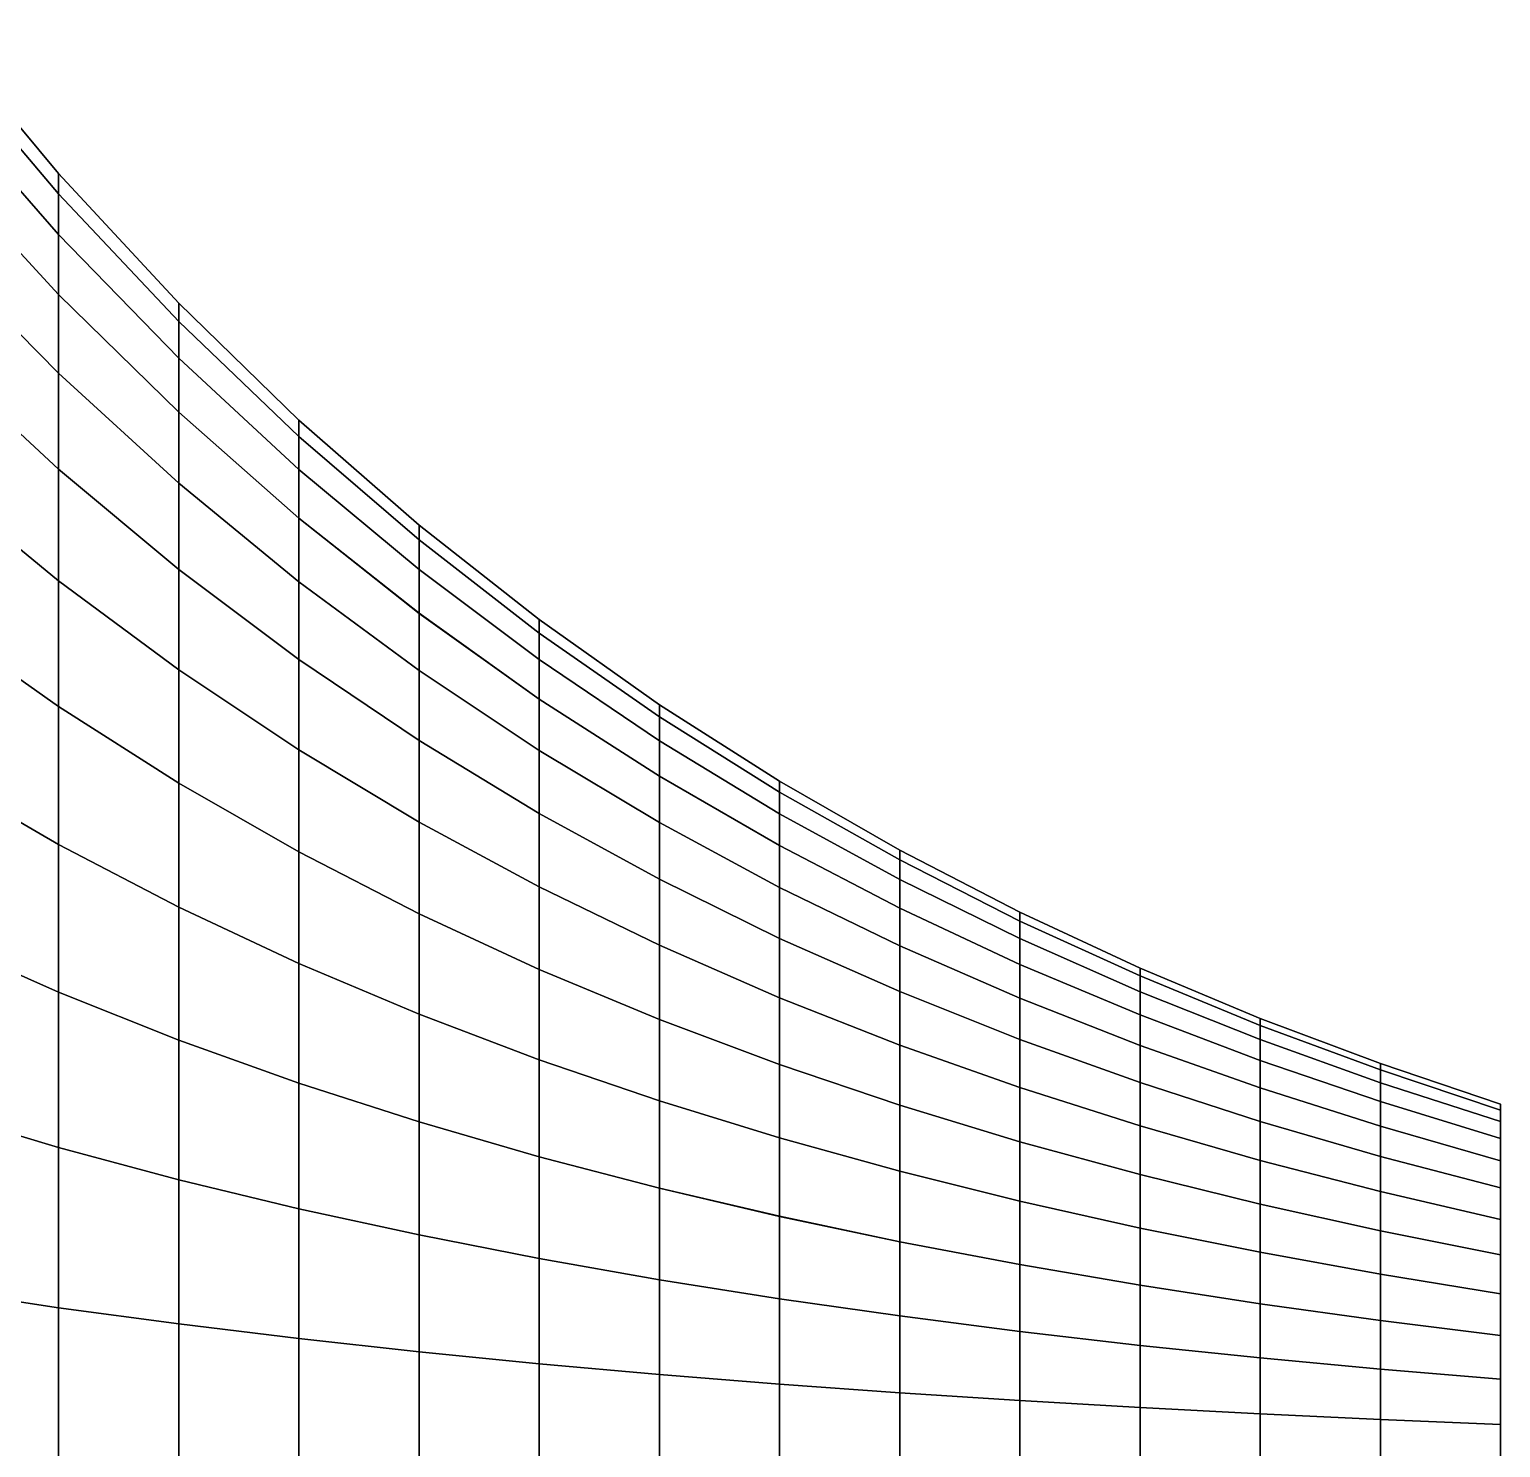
# Model space of a CAD drawing. Extents: x -4.7 to 8.2, y 0.4 to 1.1.
# Drawn here: x 7.9437 to 8.1847, y 0.7627 to 0.9949 of the extents above; entities that cross this region are included whole.
import ezdxf

# ---------------------------------------------------------------- set-up
doc = ezdxf.new("R2010")
doc.units = 0

msp = doc.modelspace()

# ---------------------------------------------------------------- linework, layer by layer
at = {"layer": 'polySurface8', "color": 253}
msp.add_polyline3d([(8.18474, 0.75889, 2.19344), (8.18474, 0.76643, 2.19391), (8.18474, 0.77384, 2.19532), (8.18474, 0.78102, 2.19766), (8.18474, 0.78785, 2.20087), (8.18474, 0.79423, 2.20492), (8.18474, 0.80004, 2.20973), (8.18474, 0.80521, 2.21523), (8.18474, 0.80965, 2.22134), (8.18474, 0.81329, 2.22796), (8.18474, 0.81607, 2.23498), (8.18474, 0.81794, 2.24229), (8.18474, 0.81889, 2.24978), (8.18474, 0.81889, 2.25733), (8.18474, 0.81794, 2.26482), (8.18474, 0.81607, 2.27213), (8.18474, 0.81329, 2.27915), (8.18474, 0.80965, 2.28576), (8.18474, 0.80521, 2.29187), (8.18474, 0.80004, 2.29738), (8.18474, 0.79423, 2.30219), (8.18474, 0.78785, 2.30623), (8.18474, 0.78102, 2.30945), (8.18474, 0.77384, 2.31178), (8.18474, 0.76643, 2.31319), (8.18474, 0.75889, 2.31367)], dxfattribs=at)
for points in [[(7.92884, 0.99121, 2.20924), (7.92884, 0.99493, 2.2387), (7.94853, 0.97133, 2.24019), (7.94853, 0.96798, 2.21367)], [(7.92884, 0.99493, 2.2387), (7.92884, 0.99493, 2.2684), (7.94853, 0.97133, 2.26692), (7.94853, 0.97133, 2.24019)], [(7.92884, 0.99493, 2.2684), (7.92884, 0.99121, 2.29787), (7.94853, 0.96798, 2.29344), (7.94853, 0.97133, 2.26692)], [(7.92884, 0.98382, 2.18047), (7.92884, 0.99121, 2.20924), (7.94853, 0.96798, 2.21367), (7.94853, 0.96133, 2.18778)], [(7.92884, 0.99121, 2.29787), (7.92884, 0.98382, 2.32664), (7.94853, 0.96133, 2.31933), (7.94853, 0.96798, 2.29344)], [(7.92884, 0.97289, 2.15285), (7.92884, 0.98382, 2.18047), (7.94853, 0.96133, 2.18778), (7.94853, 0.95149, 2.16292)], [(7.92884, 0.98382, 2.32664), (7.92884, 0.97289, 2.35425), (7.94853, 0.95149, 2.34418), (7.94853, 0.96133, 2.31933)], [(7.92884, 0.95858, 2.12683), (7.92884, 0.97289, 2.15285), (7.94853, 0.95149, 2.16292), (7.94853, 0.93861, 2.1395)], [(7.92884, 0.97289, 2.35425), (7.92884, 0.95858, 2.38028), (7.94853, 0.93861, 2.36761), (7.94853, 0.95149, 2.34418)], [(7.94853, 0.96798, 2.21367), (7.94853, 0.97133, 2.24019), (7.96821, 0.95008, 2.24152), (7.96821, 0.94707, 2.21766)], [(7.94853, 0.97133, 2.24019), (7.94853, 0.97133, 2.26692), (7.96821, 0.95008, 2.26558), (7.96821, 0.95008, 2.24152)], [(7.94853, 0.97133, 2.26692), (7.94853, 0.96798, 2.29344), (7.96821, 0.94707, 2.28945), (7.96821, 0.95008, 2.26558)], [(7.94853, 0.96133, 2.18778), (7.94853, 0.96798, 2.21367), (7.96821, 0.94707, 2.21766), (7.96821, 0.94109, 2.19435)], [(7.94853, 0.96798, 2.29344), (7.94853, 0.96133, 2.31933), (7.96821, 0.94109, 2.31275), (7.96821, 0.94707, 2.28945)], [(7.94853, 0.95149, 2.16292), (7.94853, 0.96133, 2.18778), (7.96821, 0.94109, 2.19435), (7.96821, 0.93223, 2.17199)], [(7.94853, 0.96133, 2.31933), (7.94853, 0.95149, 2.34418), (7.96821, 0.93223, 2.33512), (7.96821, 0.94109, 2.31275)], [(7.92884, 0.94112, 2.1028), (7.92884, 0.95858, 2.12683), (7.94853, 0.93861, 2.1395), (7.94853, 0.9229, 2.11787)], [(7.92884, 0.95858, 2.38028), (7.92884, 0.94112, 2.40431), (7.94853, 0.9229, 2.38923), (7.94853, 0.93861, 2.36761)], [(7.94853, 0.93861, 2.1395), (7.94853, 0.95149, 2.16292), (7.96821, 0.93223, 2.17199), (7.96821, 0.92064, 2.1509)], [(7.94853, 0.95149, 2.34418), (7.94853, 0.93861, 2.36761), (7.96821, 0.92064, 2.3562), (7.96821, 0.93223, 2.33512)], [(7.96821, 0.94707, 2.21766), (7.96821, 0.95008, 2.24152), (7.9879, 0.93096, 2.24273), (7.9879, 0.92825, 2.22125)], [(7.96821, 0.95008, 2.24152), (7.96821, 0.95008, 2.26558), (7.9879, 0.93096, 2.26438), (7.9879, 0.93096, 2.24273)], [(7.96821, 0.95008, 2.26558), (7.96821, 0.94707, 2.28945), (7.9879, 0.92825, 2.28586), (7.9879, 0.93096, 2.26438)], [(7.96821, 0.94109, 2.19435), (7.96821, 0.94707, 2.21766), (7.9879, 0.92825, 2.22125), (7.9879, 0.92287, 2.20027)], [(7.96821, 0.94707, 2.28945), (7.96821, 0.94109, 2.31275), (7.9879, 0.92287, 2.30683), (7.9879, 0.92825, 2.28586)], [(7.92884, 0.92079, 2.08115), (7.92884, 0.94112, 2.1028), (7.94853, 0.9229, 2.11787), (7.94853, 0.9046, 2.09839)], [(7.92884, 0.94112, 2.40431), (7.92884, 0.92079, 2.42596), (7.94853, 0.9046, 2.40872), (7.94853, 0.9229, 2.38923)], [(7.96821, 0.93223, 2.17199), (7.96821, 0.94109, 2.19435), (7.9879, 0.92287, 2.20027), (7.9879, 0.9149, 2.18014)], [(7.96821, 0.94109, 2.31275), (7.96821, 0.93223, 2.33512), (7.9879, 0.9149, 2.32696), (7.9879, 0.92287, 2.30683)], [(7.94853, 0.9229, 2.11787), (7.94853, 0.93861, 2.1395), (7.96821, 0.92064, 2.1509), (7.96821, 0.9065, 2.13144)], [(7.94853, 0.93861, 2.36761), (7.94853, 0.9229, 2.38923), (7.96821, 0.9065, 2.37566), (7.96821, 0.92064, 2.3562)], [(7.96821, 0.92064, 2.1509), (7.96821, 0.93223, 2.17199), (7.9879, 0.9149, 2.18014), (7.9879, 0.90446, 2.16117)], [(7.96821, 0.93223, 2.33512), (7.96821, 0.92064, 2.3562), (7.9879, 0.90446, 2.34594), (7.9879, 0.9149, 2.32696)], [(7.9879, 0.92825, 2.22125), (7.9879, 0.93096, 2.24273), (8.00758, 0.91376, 2.24381), (8.00758, 0.91131, 2.22448)], [(7.9879, 0.93096, 2.24273), (7.9879, 0.93096, 2.26438), (8.00758, 0.91376, 2.2633), (8.00758, 0.91376, 2.24381)], [(7.9879, 0.93096, 2.26438), (7.9879, 0.92825, 2.28586), (8.00758, 0.91131, 2.28263), (8.00758, 0.91376, 2.2633)], [(7.9879, 0.92287, 2.20027), (7.9879, 0.92825, 2.22125), (8.00758, 0.91131, 2.22448), (8.00758, 0.90647, 2.2056)], [(7.9879, 0.92825, 2.28586), (7.9879, 0.92287, 2.30683), (8.00758, 0.90647, 2.3015), (8.00758, 0.91131, 2.28263)], [(7.92884, 0.89791, 2.06222), (7.92884, 0.92079, 2.08115), (7.94853, 0.9046, 2.09839), (7.94853, 0.88401, 2.08135)], [(7.92884, 0.92079, 2.42596), (7.92884, 0.89791, 2.44489), (7.94853, 0.88401, 2.42576), (7.94853, 0.9046, 2.40872)], [(7.94853, 0.9046, 2.09839), (7.94853, 0.9229, 2.11787), (7.96821, 0.9065, 2.13144), (7.96821, 0.89003, 2.1139)], [(7.94853, 0.9229, 2.38923), (7.94853, 0.9046, 2.40872), (7.96821, 0.89003, 2.3932), (7.96821, 0.9065, 2.37566)], [(7.96821, 0.9065, 2.13144), (7.96821, 0.92064, 2.1509), (7.9879, 0.90446, 2.16117), (7.9879, 0.89174, 2.14365)], [(7.96821, 0.92064, 2.3562), (7.96821, 0.9065, 2.37566), (7.9879, 0.89174, 2.36345), (7.9879, 0.90446, 2.34594)], [(7.9879, 0.9149, 2.18014), (7.9879, 0.92287, 2.20027), (8.00758, 0.90647, 2.2056), (8.00758, 0.89929, 2.18748)], [(7.9879, 0.92287, 2.30683), (7.9879, 0.9149, 2.32696), (8.00758, 0.8993, 2.31962), (8.00758, 0.90647, 2.3015)], [(7.9879, 0.90446, 2.16117), (7.9879, 0.9149, 2.18014), (8.00758, 0.89929, 2.18748), (8.00758, 0.88991, 2.17041)], [(7.9879, 0.9149, 2.32696), (7.9879, 0.90446, 2.34594), (8.00758, 0.88991, 2.3367), (8.00758, 0.8993, 2.31962)], [(8.00758, 0.91131, 2.22448), (8.00758, 0.91376, 2.24381), (8.02727, 0.89827, 2.24478), (8.02727, 0.89607, 2.22738)], [(8.00758, 0.91376, 2.24381), (8.00758, 0.91376, 2.2633), (8.02727, 0.89827, 2.26232), (8.02727, 0.89827, 2.24478)], [(8.00758, 0.91376, 2.2633), (8.00758, 0.91131, 2.28263), (8.02727, 0.89607, 2.27972), (8.02727, 0.89827, 2.26232)], [(8.00758, 0.90647, 2.2056), (8.00758, 0.91131, 2.22448), (8.02727, 0.89607, 2.22738), (8.02727, 0.89171, 2.2104)], [(8.00758, 0.91131, 2.28263), (8.00758, 0.90647, 2.3015), (8.02727, 0.89171, 2.29671), (8.02727, 0.89607, 2.27972)], [(7.96821, 0.89003, 2.1139), (7.96821, 0.9065, 2.13144), (7.9879, 0.89174, 2.14365), (7.9879, 0.87692, 2.12787)], [(7.96821, 0.9065, 2.37566), (7.96821, 0.89003, 2.3932), (7.9879, 0.87692, 2.37924), (7.9879, 0.89174, 2.36345)], [(8.00758, 0.89929, 2.18748), (8.00758, 0.90647, 2.2056), (8.02727, 0.89171, 2.2104), (8.02727, 0.88525, 2.19409)], [(8.00758, 0.90647, 2.3015), (8.00758, 0.8993, 2.31962), (8.02727, 0.88526, 2.31301), (8.02727, 0.89171, 2.29671)], [(7.94853, 0.88401, 2.08135), (7.94853, 0.9046, 2.09839), (7.96821, 0.89003, 2.1139), (7.96821, 0.87149, 2.09857)], [(7.94853, 0.9046, 2.40872), (7.94853, 0.88401, 2.42576), (7.96821, 0.87149, 2.40853), (7.96821, 0.89003, 2.3932)], [(7.9879, 0.89174, 2.14365), (7.9879, 0.90446, 2.16117), (8.00758, 0.88991, 2.17041), (8.00758, 0.87845, 2.15464)], [(7.9879, 0.90446, 2.34594), (7.9879, 0.89174, 2.36345), (8.00758, 0.87845, 2.35246), (8.00758, 0.88991, 2.3367)], [(8.00758, 0.8993, 2.31962), (8.00758, 0.88991, 2.3367), (8.02727, 0.87681, 2.32838), (8.02727, 0.88526, 2.31301)], [(8.00758, 0.88991, 2.17041), (8.00758, 0.89929, 2.18748), (8.02727, 0.88525, 2.19409), (8.02727, 0.87681, 2.17872)], [(7.92884, 0.87283, 2.0463), (7.92884, 0.89791, 2.06222), (7.94853, 0.88401, 2.08135), (7.94853, 0.86144, 2.06703)], [(7.92884, 0.89791, 2.44489), (7.92884, 0.87283, 2.4608), (7.94853, 0.86144, 2.44008), (7.94853, 0.88401, 2.42576)], [(8.02727, 0.89607, 2.22738), (8.02727, 0.89827, 2.24478), (8.04695, 0.88433, 2.24566), (8.04695, 0.88235, 2.23)], [(8.02727, 0.89827, 2.24478), (8.02727, 0.89827, 2.26232), (8.04695, 0.88433, 2.26144), (8.04695, 0.88433, 2.24566)], [(8.02727, 0.89827, 2.26232), (8.02727, 0.89607, 2.27972), (8.04695, 0.88235, 2.2771), (8.04695, 0.88433, 2.26144)], [(8.02727, 0.89171, 2.2104), (8.02727, 0.89607, 2.22738), (8.04695, 0.88235, 2.23), (8.04695, 0.87843, 2.21471)], [(8.02727, 0.89607, 2.27972), (8.02727, 0.89171, 2.29671), (8.04695, 0.87843, 2.29239), (8.04695, 0.88235, 2.2771)], [(7.9879, 0.87692, 2.12787), (7.9879, 0.89174, 2.14365), (8.00758, 0.87845, 2.15464), (8.00758, 0.86511, 2.14044)], [(7.9879, 0.89174, 2.36345), (7.9879, 0.87692, 2.37924), (8.00758, 0.86511, 2.36667), (8.00758, 0.87845, 2.35246)], [(8.02727, 0.88525, 2.19409), (8.02727, 0.89171, 2.2104), (8.04695, 0.87843, 2.21471), (8.04695, 0.87262, 2.20004)], [(8.02727, 0.89171, 2.29671), (8.02727, 0.88526, 2.31301), (8.04695, 0.87262, 2.30707), (8.04695, 0.87843, 2.29239)], [(7.96821, 0.87149, 2.09857), (7.96821, 0.89003, 2.1139), (7.9879, 0.87692, 2.12787), (7.9879, 0.86023, 2.11407)], [(7.96821, 0.89003, 2.3932), (7.96821, 0.87149, 2.40853), (7.9879, 0.86023, 2.39304), (7.9879, 0.87692, 2.37924)], [(8.00758, 0.87845, 2.15464), (8.00758, 0.88991, 2.17041), (8.02727, 0.87681, 2.17872), (8.02727, 0.8665, 2.16453)], [(8.00758, 0.88991, 2.3367), (8.00758, 0.87845, 2.35246), (8.02727, 0.8665, 2.34257), (8.02727, 0.87681, 2.32838)], [(8.02727, 0.88526, 2.31301), (8.02727, 0.87681, 2.32838), (8.04695, 0.86502, 2.3209), (8.04695, 0.87262, 2.30707)], [(8.02727, 0.87681, 2.17872), (8.02727, 0.88525, 2.19409), (8.04695, 0.87262, 2.20004), (8.04695, 0.86502, 2.1862)], [(7.94853, 0.86144, 2.06703), (7.94853, 0.88401, 2.08135), (7.96821, 0.87149, 2.09857), (7.96821, 0.85118, 2.08568)], [(7.94853, 0.88401, 2.42576), (7.94853, 0.86144, 2.44008), (7.96821, 0.85118, 2.42143), (7.96821, 0.87149, 2.40853)], [(8.04695, 0.88235, 2.23), (8.04695, 0.88433, 2.24566), (8.06663, 0.87179, 2.24645), (8.06663, 0.87001, 2.23236)], [(8.04695, 0.88433, 2.24566), (8.04695, 0.88433, 2.26144), (8.06663, 0.87179, 2.26065), (8.06663, 0.87179, 2.24645)], [(8.04695, 0.88433, 2.26144), (8.04695, 0.88235, 2.2771), (8.06663, 0.87001, 2.27475), (8.06663, 0.87179, 2.26065)], [(8.04695, 0.87843, 2.21471), (8.04695, 0.88235, 2.23), (8.06663, 0.87001, 2.23236), (8.06663, 0.86648, 2.2186)], [(8.04695, 0.88235, 2.2771), (8.04695, 0.87843, 2.29239), (8.06663, 0.86648, 2.28851), (8.06663, 0.87001, 2.27475)], [(8.00758, 0.86511, 2.14044), (8.00758, 0.87845, 2.15464), (8.02727, 0.8665, 2.16453), (8.02727, 0.85449, 2.15175)], [(8.00758, 0.87845, 2.35246), (8.00758, 0.86511, 2.36667), (8.02727, 0.85449, 2.35536), (8.02727, 0.8665, 2.34257)], [(8.04695, 0.87262, 2.20004), (8.04695, 0.87843, 2.21471), (8.06663, 0.86648, 2.2186), (8.06663, 0.86125, 2.20539)], [(8.04695, 0.87843, 2.29239), (8.04695, 0.87262, 2.30707), (8.06663, 0.86125, 2.30172), (8.06663, 0.86648, 2.28851)], [(7.9879, 0.86023, 2.11407), (7.9879, 0.87692, 2.12787), (8.00758, 0.86511, 2.14044), (8.00758, 0.8501, 2.12802)], [(7.9879, 0.87692, 2.37924), (7.9879, 0.86023, 2.39304), (8.00758, 0.8501, 2.37909), (8.00758, 0.86511, 2.36667)], [(8.02727, 0.8665, 2.16453), (8.02727, 0.87681, 2.17872), (8.04695, 0.86502, 2.1862), (8.04695, 0.85574, 2.17344)], [(8.02727, 0.87681, 2.32838), (8.02727, 0.8665, 2.34257), (8.04695, 0.85574, 2.33367), (8.04695, 0.86502, 2.3209)], [(7.92884, 0.84596, 2.03366), (7.92884, 0.87283, 2.0463), (7.94853, 0.86144, 2.06703), (7.94853, 0.83725, 2.05565)], [(7.92884, 0.87283, 2.4608), (7.92884, 0.84596, 2.47345), (7.94853, 0.83725, 2.45146), (7.94853, 0.86144, 2.44008)], [(8.04695, 0.86502, 2.1862), (8.04695, 0.87262, 2.20004), (8.06663, 0.86125, 2.20539), (8.06663, 0.8544, 2.19294)], [(8.04695, 0.87262, 2.30707), (8.04695, 0.86502, 2.3209), (8.06663, 0.8544, 2.31416), (8.06663, 0.86125, 2.30172)], [(7.96821, 0.85118, 2.08568), (7.96821, 0.87149, 2.09857), (7.9879, 0.86023, 2.11407), (7.9879, 0.84195, 2.10247)], [(7.96821, 0.87149, 2.40853), (7.96821, 0.85118, 2.42143), (7.9879, 0.84195, 2.40464), (7.9879, 0.86023, 2.39304)], [(8.06663, 0.87001, 2.23236), (8.06663, 0.87179, 2.24645), (8.08632, 0.8605, 2.24716), (8.08632, 0.8589, 2.23448)], [(8.06663, 0.87179, 2.24645), (8.06663, 0.87179, 2.26065), (8.08632, 0.8605, 2.25994), (8.08632, 0.8605, 2.24716)], [(8.06663, 0.87179, 2.26065), (8.06663, 0.87001, 2.27475), (8.08632, 0.8589, 2.27263), (8.08632, 0.8605, 2.25994)], [(8.06663, 0.86648, 2.2186), (8.06663, 0.87001, 2.23236), (8.08632, 0.8589, 2.23448), (8.08632, 0.85572, 2.22209)], [(8.06663, 0.87001, 2.27475), (8.06663, 0.86648, 2.28851), (8.08632, 0.85572, 2.28501), (8.08632, 0.8589, 2.27263)], [(8.02727, 0.85449, 2.15175), (8.02727, 0.8665, 2.16453), (8.04695, 0.85574, 2.17344), (8.04695, 0.84493, 2.16193)], [(8.02727, 0.8665, 2.34257), (8.02727, 0.85449, 2.35536), (8.04695, 0.84493, 2.34518), (8.04695, 0.85574, 2.33367)], [(8.06663, 0.86125, 2.20539), (8.06663, 0.86648, 2.2186), (8.08632, 0.85572, 2.22209), (8.08632, 0.85101, 2.2102)], [(8.06663, 0.86648, 2.28851), (8.06663, 0.86125, 2.30172), (8.08632, 0.85101, 2.2969), (8.08632, 0.85572, 2.28501)], [(8.00758, 0.8501, 2.12802), (8.00758, 0.86511, 2.14044), (8.02727, 0.85449, 2.15175), (8.02727, 0.84098, 2.14057)], [(8.00758, 0.86511, 2.36667), (8.00758, 0.8501, 2.37909), (8.02727, 0.84098, 2.36653), (8.02727, 0.85449, 2.35536)], [(8.04695, 0.85574, 2.17344), (8.04695, 0.86502, 2.1862), (8.06663, 0.8544, 2.19294), (8.06663, 0.84605, 2.18145)], [(8.04695, 0.86502, 2.3209), (8.04695, 0.85574, 2.33367), (8.06663, 0.84605, 2.32566), (8.06663, 0.8544, 2.31416)], [(7.94853, 0.83725, 2.05565), (7.94853, 0.86144, 2.06703), (7.96821, 0.85118, 2.08568), (7.96821, 0.82941, 2.07544)], [(7.94853, 0.86144, 2.44008), (7.94853, 0.83725, 2.45146), (7.96821, 0.82941, 2.43167), (7.96821, 0.85118, 2.42143)], [(8.06663, 0.8544, 2.19294), (8.06663, 0.86125, 2.20539), (8.08632, 0.85101, 2.2102), (8.08632, 0.84485, 2.199)], [(8.06663, 0.86125, 2.30172), (8.06663, 0.8544, 2.31416), (8.08632, 0.84485, 2.3081), (8.08632, 0.85101, 2.2969)], [(8.08632, 0.8589, 2.23448), (8.08632, 0.8605, 2.24716), (8.106, 0.85034, 2.2478), (8.106, 0.8489, 2.23638)], [(8.08632, 0.8605, 2.24716), (8.08632, 0.8605, 2.25994), (8.106, 0.85034, 2.25931), (8.106, 0.85034, 2.2478)], [(8.08632, 0.8605, 2.25994), (8.08632, 0.8589, 2.27263), (8.106, 0.8489, 2.27072), (8.106, 0.85034, 2.25931)], [(7.9879, 0.84195, 2.10247), (7.9879, 0.86023, 2.11407), (8.00758, 0.8501, 2.12802), (8.00758, 0.83365, 2.11757)], [(7.9879, 0.86023, 2.39304), (7.9879, 0.84195, 2.40464), (8.00758, 0.83365, 2.38953), (8.00758, 0.8501, 2.37909)], [(8.08632, 0.85572, 2.22209), (8.08632, 0.8589, 2.23448), (8.106, 0.8489, 2.23638), (8.106, 0.84604, 2.22524)], [(8.08632, 0.8589, 2.27263), (8.08632, 0.85572, 2.28501), (8.106, 0.84604, 2.28187), (8.106, 0.8489, 2.27072)], [(8.04695, 0.84493, 2.16193), (8.04695, 0.85574, 2.17344), (8.06663, 0.84605, 2.18145), (8.06663, 0.83633, 2.17109)], [(8.04695, 0.85574, 2.33367), (8.04695, 0.84493, 2.34518), (8.06663, 0.83633, 2.33601), (8.06663, 0.84605, 2.32566)], [(8.08632, 0.85101, 2.2102), (8.08632, 0.85572, 2.22209), (8.106, 0.84604, 2.22524), (8.106, 0.8418, 2.21454)], [(8.08632, 0.85572, 2.28501), (8.08632, 0.85101, 2.2969), (8.106, 0.8418, 2.29256), (8.106, 0.84604, 2.28187)], [(8.02727, 0.84098, 2.14057), (8.02727, 0.85449, 2.15175), (8.04695, 0.84493, 2.16193), (8.04695, 0.83277, 2.15187)], [(8.02727, 0.85449, 2.35536), (8.02727, 0.84098, 2.36653), (8.04695, 0.83277, 2.35524), (8.04695, 0.84493, 2.34518)], [(8.06663, 0.84605, 2.18145), (8.06663, 0.8544, 2.19294), (8.08632, 0.84485, 2.199), (8.08632, 0.83734, 2.18866)], [(8.06663, 0.8544, 2.31416), (8.06663, 0.84605, 2.32566), (8.08632, 0.83734, 2.31845), (8.08632, 0.84485, 2.3081)], [(7.96821, 0.82941, 2.07544), (7.96821, 0.85118, 2.08568), (7.9879, 0.84195, 2.10247), (7.9879, 0.82236, 2.09325)], [(7.96821, 0.85118, 2.42143), (7.96821, 0.82941, 2.43167), (7.9879, 0.82236, 2.41386), (7.9879, 0.84195, 2.40464)], [(8.08632, 0.84485, 2.199), (8.08632, 0.85101, 2.2102), (8.106, 0.8418, 2.21454), (8.106, 0.83626, 2.20446)], [(8.08632, 0.85101, 2.2969), (8.08632, 0.84485, 2.3081), (8.106, 0.83626, 2.30265), (8.106, 0.8418, 2.29256)], [(8.00758, 0.83365, 2.11757), (8.00758, 0.8501, 2.12802), (8.02727, 0.84098, 2.14057), (8.02727, 0.82617, 2.13117)], [(8.00758, 0.8501, 2.37909), (8.00758, 0.83365, 2.38953), (8.02727, 0.82617, 2.37593), (8.02727, 0.84098, 2.36653)], [(8.106, 0.8489, 2.23638), (8.106, 0.85034, 2.2478), (8.12569, 0.84119, 2.24837), (8.12569, 0.8399, 2.2381)], [(8.106, 0.85034, 2.2478), (8.106, 0.85034, 2.25931), (8.12569, 0.84119, 2.25873), (8.12569, 0.84119, 2.24837)], [(8.106, 0.85034, 2.25931), (8.106, 0.8489, 2.27072), (8.12569, 0.8399, 2.269), (8.12569, 0.84119, 2.25873)], [(8.106, 0.84604, 2.22524), (8.106, 0.8489, 2.23638), (8.12569, 0.8399, 2.2381), (8.12569, 0.83732, 2.22807)], [(8.106, 0.8489, 2.27072), (8.106, 0.84604, 2.28187), (8.12569, 0.83732, 2.27904), (8.12569, 0.8399, 2.269)], [(7.92884, 0.81771, 2.02448), (7.92884, 0.84596, 2.03366), (7.94853, 0.83725, 2.05565), (7.94853, 0.81183, 2.04739)], [(7.92884, 0.84596, 2.47345), (7.92884, 0.81771, 2.48263), (7.94853, 0.81183, 2.45972), (7.94853, 0.83725, 2.45146)], [(8.06663, 0.83633, 2.17109), (8.06663, 0.84605, 2.18145), (8.08632, 0.83734, 2.18866), (8.08632, 0.82858, 2.17934)], [(8.06663, 0.84605, 2.32566), (8.06663, 0.83633, 2.33601), (8.08632, 0.82858, 2.32777), (8.08632, 0.83734, 2.31845)], [(8.106, 0.8418, 2.21454), (8.106, 0.84604, 2.22524), (8.12569, 0.83732, 2.22807), (8.12569, 0.83351, 2.21844)], [(8.106, 0.84604, 2.28187), (8.106, 0.8418, 2.29256), (8.12569, 0.83351, 2.28866), (8.12569, 0.83732, 2.27904)], [(8.04695, 0.83277, 2.15187), (8.04695, 0.84493, 2.16193), (8.06663, 0.83633, 2.17109), (8.06663, 0.82538, 2.16204)], [(8.04695, 0.84493, 2.34518), (8.04695, 0.83277, 2.35524), (8.06663, 0.82538, 2.34507), (8.06663, 0.83633, 2.33601)], [(8.08632, 0.83734, 2.18866), (8.08632, 0.84485, 2.199), (8.106, 0.83626, 2.20446), (8.106, 0.82949, 2.19515)], [(8.08632, 0.84485, 2.3081), (8.08632, 0.83734, 2.31845), (8.106, 0.82949, 2.31196), (8.106, 0.83626, 2.30265)], [(7.9879, 0.82236, 2.09325), (7.9879, 0.84195, 2.10247), (8.00758, 0.83365, 2.11757), (8.00758, 0.81601, 2.10928)], [(7.9879, 0.84195, 2.40464), (7.9879, 0.82236, 2.41386), (8.00758, 0.81602, 2.39783), (8.00758, 0.83365, 2.38953)], [(8.106, 0.83626, 2.20446), (8.106, 0.8418, 2.21454), (8.12569, 0.83351, 2.21844), (8.12569, 0.82852, 2.20937)], [(8.106, 0.8418, 2.29256), (8.106, 0.83626, 2.30265), (8.12569, 0.82852, 2.29774), (8.12569, 0.83351, 2.28866)], [(8.12569, 0.8399, 2.2381), (8.12569, 0.84119, 2.24837), (8.14537, 0.83296, 2.24889), (8.14537, 0.8318, 2.23965)], [(8.12569, 0.84119, 2.24837), (8.12569, 0.84119, 2.25873), (8.14537, 0.83296, 2.25821), (8.14537, 0.83296, 2.24889)], [(8.12569, 0.84119, 2.25873), (8.12569, 0.8399, 2.269), (8.14537, 0.8318, 2.26746), (8.14537, 0.83296, 2.25821)], [(8.02727, 0.82617, 2.13117), (8.02727, 0.84098, 2.14057), (8.04695, 0.83277, 2.15187), (8.04695, 0.81944, 2.14341)], [(8.02727, 0.84098, 2.36653), (8.02727, 0.82617, 2.37593), (8.04695, 0.81944, 2.36369), (8.04695, 0.83277, 2.35524)], [(8.12569, 0.83732, 2.22807), (8.12569, 0.8399, 2.2381), (8.14537, 0.8318, 2.23965), (8.14537, 0.82948, 2.23062)], [(8.12569, 0.8399, 2.269), (8.12569, 0.83732, 2.27904), (8.14537, 0.82948, 2.27649), (8.14537, 0.8318, 2.26746)], [(7.94853, 0.81183, 2.04739), (7.94853, 0.83725, 2.05565), (7.96821, 0.82941, 2.07544), (7.96821, 0.80653, 2.068)], [(7.94853, 0.83725, 2.45146), (7.94853, 0.81183, 2.45972), (7.96821, 0.80653, 2.4391), (7.96821, 0.82941, 2.43167)], [(8.06663, 0.82538, 2.16204), (8.06663, 0.83633, 2.17109), (8.08632, 0.82858, 2.17934), (8.08632, 0.81873, 2.17119)], [(8.06663, 0.83633, 2.33601), (8.06663, 0.82538, 2.34507), (8.08632, 0.81873, 2.33592), (8.08632, 0.82858, 2.32777)], [(8.08632, 0.82858, 2.17934), (8.08632, 0.83734, 2.18866), (8.106, 0.82949, 2.19515), (8.106, 0.82162, 2.18676)], [(8.08632, 0.83734, 2.31845), (8.08632, 0.82858, 2.32777), (8.106, 0.82162, 2.32035), (8.106, 0.82949, 2.31196)], [(8.12569, 0.83351, 2.21844), (8.12569, 0.83732, 2.22807), (8.14537, 0.82948, 2.23062), (8.14537, 0.82605, 2.22195)], [(8.12569, 0.83732, 2.27904), (8.12569, 0.83351, 2.28866), (8.14537, 0.82605, 2.28515), (8.14537, 0.82948, 2.27649)], [(8.106, 0.82949, 2.19515), (8.106, 0.83626, 2.20446), (8.12569, 0.82852, 2.20937), (8.12569, 0.82243, 2.20099)], [(8.106, 0.83626, 2.30265), (8.106, 0.82949, 2.31196), (8.12569, 0.82243, 2.30612), (8.12569, 0.82852, 2.29774)], [(8.00758, 0.81601, 2.10928), (8.00758, 0.83365, 2.11757), (8.02727, 0.82617, 2.13117), (8.02727, 0.8103, 2.12371)], [(8.00758, 0.83365, 2.38953), (8.00758, 0.81602, 2.39783), (8.02727, 0.8103, 2.3834), (8.02727, 0.82617, 2.37593)], [(8.04695, 0.81944, 2.14341), (8.04695, 0.83277, 2.15187), (8.06663, 0.82538, 2.16204), (8.06663, 0.81339, 2.15442)], [(8.04695, 0.83277, 2.35524), (8.04695, 0.81944, 2.36369), (8.06663, 0.81339, 2.35268), (8.06663, 0.82538, 2.34507)], [(8.12569, 0.82852, 2.20937), (8.12569, 0.83351, 2.21844), (8.14537, 0.82605, 2.22195), (8.14537, 0.82156, 2.21378)], [(8.12569, 0.83351, 2.28866), (8.12569, 0.82852, 2.29774), (8.14537, 0.82156, 2.29332), (8.14537, 0.82605, 2.28515)], [(8.14537, 0.8318, 2.23965), (8.14537, 0.83296, 2.24889), (8.16506, 0.82556, 2.24936), (8.16506, 0.82451, 2.24104)], [(8.14537, 0.83296, 2.24889), (8.14537, 0.83296, 2.25821), (8.16506, 0.82556, 2.25775), (8.16506, 0.82556, 2.24936)], [(8.14537, 0.83296, 2.25821), (8.14537, 0.8318, 2.26746), (8.16506, 0.82451, 2.26607), (8.16506, 0.82556, 2.25775)], [(8.14537, 0.82948, 2.23062), (8.14537, 0.8318, 2.23965), (8.16506, 0.82451, 2.24104), (8.16506, 0.82242, 2.23291)], [(8.14537, 0.8318, 2.26746), (8.14537, 0.82948, 2.27649), (8.16506, 0.82242, 2.27419), (8.16506, 0.82451, 2.26607)], [(7.96821, 0.80653, 2.068), (7.96821, 0.82941, 2.07544), (7.9879, 0.82236, 2.09325), (7.9879, 0.80177, 2.08656)], [(7.96821, 0.82941, 2.43167), (7.96821, 0.80653, 2.4391), (7.9879, 0.80177, 2.42055), (7.9879, 0.82236, 2.41386)], [(8.106, 0.82162, 2.18676), (8.106, 0.82949, 2.19515), (8.12569, 0.82243, 2.20099), (8.12569, 0.81534, 2.19344)], [(8.106, 0.82949, 2.31196), (8.106, 0.82162, 2.32035), (8.12569, 0.81534, 2.31367), (8.12569, 0.82243, 2.30612)], [(8.14537, 0.82605, 2.22195), (8.14537, 0.82948, 2.23062), (8.16506, 0.82242, 2.23291), (8.16506, 0.81933, 2.22511)], [(8.14537, 0.82948, 2.27649), (8.14537, 0.82605, 2.28515), (8.16506, 0.81933, 2.28199), (8.16506, 0.82242, 2.27419)], [(8.08632, 0.81873, 2.17119), (8.08632, 0.82858, 2.17934), (8.106, 0.82162, 2.18676), (8.106, 0.81275, 2.17942)], [(8.08632, 0.82858, 2.32777), (8.08632, 0.81873, 2.33592), (8.106, 0.81275, 2.32768), (8.106, 0.82162, 2.32035)], [(8.12569, 0.82243, 2.20099), (8.12569, 0.82852, 2.20937), (8.14537, 0.82156, 2.21378), (8.14537, 0.81608, 2.20624)], [(8.12569, 0.82852, 2.29774), (8.12569, 0.82243, 2.30612), (8.14537, 0.81608, 2.30086), (8.14537, 0.82156, 2.29332)], [(8.02727, 0.8103, 2.12371), (8.02727, 0.82617, 2.13117), (8.04695, 0.81944, 2.14341), (8.04695, 0.80516, 2.13669)], [(8.02727, 0.82617, 2.37593), (8.02727, 0.8103, 2.3834), (8.04695, 0.80516, 2.37041), (8.04695, 0.81944, 2.36369)], [(8.06663, 0.81339, 2.15442), (8.06663, 0.82538, 2.16204), (8.08632, 0.81873, 2.17119), (8.08632, 0.80794, 2.16434)], [(8.06663, 0.82538, 2.34507), (8.06663, 0.81339, 2.35268), (8.08632, 0.80794, 2.34277), (8.08632, 0.81873, 2.33592)], [(8.14537, 0.82156, 2.21378), (8.14537, 0.82605, 2.22195), (8.16506, 0.81933, 2.22511), (8.16506, 0.81529, 2.21776)], [(8.14537, 0.82605, 2.28515), (8.14537, 0.82156, 2.29332), (8.16506, 0.81529, 2.28934), (8.16506, 0.81933, 2.28199)], [(8.16506, 0.82451, 2.24104), (8.16506, 0.82556, 2.24936), (8.18474, 0.81889, 2.24978), (8.18474, 0.81794, 2.24229)], [(8.16506, 0.82556, 2.24936), (8.16506, 0.82556, 2.25775), (8.18474, 0.81889, 2.25733), (8.18474, 0.81889, 2.24978)], [(8.16506, 0.82556, 2.25775), (8.16506, 0.82451, 2.26607), (8.18474, 0.81794, 2.26482), (8.18474, 0.81889, 2.25733)], [(8.16506, 0.82242, 2.23291), (8.16506, 0.82451, 2.24104), (8.18474, 0.81794, 2.24229), (8.18474, 0.81607, 2.23498)], [(8.16506, 0.82451, 2.26607), (8.16506, 0.82242, 2.27419), (8.18474, 0.81607, 2.27213), (8.18474, 0.81794, 2.26482)], [(7.9879, 0.80177, 2.08656), (7.9879, 0.82236, 2.09325), (8.00758, 0.81601, 2.10928), (8.00758, 0.79748, 2.10326)], [(7.9879, 0.82236, 2.41386), (7.9879, 0.80177, 2.42055), (8.00758, 0.79748, 2.40385), (8.00758, 0.81602, 2.39783)], [(8.12569, 0.81534, 2.19344), (8.12569, 0.82243, 2.20099), (8.14537, 0.81608, 2.20624), (8.14537, 0.8097, 2.19945)], [(8.12569, 0.82243, 2.30612), (8.12569, 0.81534, 2.31367), (8.14537, 0.8097, 2.30765), (8.14537, 0.81608, 2.30086)], [(8.16506, 0.81933, 2.22511), (8.16506, 0.82242, 2.23291), (8.18474, 0.81607, 2.23498), (8.18474, 0.81329, 2.22796)], [(8.16506, 0.82242, 2.27419), (8.16506, 0.81933, 2.28199), (8.18474, 0.81329, 2.27915), (8.18474, 0.81607, 2.27213)], [(8.04695, 0.80516, 2.13669), (8.04695, 0.81944, 2.14341), (8.06663, 0.81339, 2.15442), (8.06663, 0.80053, 2.14838)], [(8.04695, 0.81944, 2.36369), (8.04695, 0.80516, 2.37041), (8.06663, 0.80054, 2.35873), (8.06663, 0.81339, 2.35268)], [(8.106, 0.81275, 2.17942), (8.106, 0.82162, 2.18676), (8.12569, 0.81534, 2.19344), (8.12569, 0.80736, 2.18684)], [(8.106, 0.82162, 2.32035), (8.106, 0.81275, 2.32768), (8.12569, 0.80736, 2.32027), (8.12569, 0.81534, 2.31367)], [(8.14537, 0.81608, 2.20624), (8.14537, 0.82156, 2.21378), (8.16506, 0.81529, 2.21776), (8.16506, 0.81036, 2.21097)], [(8.14537, 0.82156, 2.29332), (8.14537, 0.81608, 2.30086), (8.16506, 0.81036, 2.29613), (8.16506, 0.81529, 2.28934)], [(7.92884, 0.78853, 2.01891), (7.92884, 0.81771, 2.02448), (7.94853, 0.81183, 2.04739), (7.94853, 0.78557, 2.04238)], [(7.92884, 0.81771, 2.48263), (7.92884, 0.78853, 2.48819), (7.94853, 0.78557, 2.46473), (7.94853, 0.81183, 2.45972)], [(8.08632, 0.80794, 2.16434), (8.08632, 0.81873, 2.17119), (8.106, 0.81275, 2.17942), (8.106, 0.80303, 2.17326)], [(8.08632, 0.81873, 2.33592), (8.08632, 0.80794, 2.34277), (8.106, 0.80303, 2.33385), (8.106, 0.81275, 2.32768)], [(8.16506, 0.81529, 2.21776), (8.16506, 0.81933, 2.22511), (8.18474, 0.81329, 2.22796), (8.18474, 0.80965, 2.22134)], [(8.16506, 0.81933, 2.28199), (8.16506, 0.81529, 2.28934), (8.18474, 0.80965, 2.28576), (8.18474, 0.81329, 2.27915)], [(8.00758, 0.81602, 2.39783), (8.00758, 0.79748, 2.40385), (8.02727, 0.79362, 2.38882), (8.02727, 0.8103, 2.3834)], [(8.00758, 0.79748, 2.10326), (8.00758, 0.81601, 2.10928), (8.02727, 0.8103, 2.12371), (8.02727, 0.79362, 2.11829)], [(8.12569, 0.80736, 2.18684), (8.12569, 0.81534, 2.19344), (8.14537, 0.8097, 2.19945), (8.14537, 0.80252, 2.19351)], [(8.12569, 0.81534, 2.31367), (8.12569, 0.80736, 2.32027), (8.14537, 0.80252, 2.3136), (8.14537, 0.8097, 2.30765)], [(8.14537, 0.8097, 2.19945), (8.14537, 0.81608, 2.20624), (8.16506, 0.81036, 2.21097), (8.16506, 0.80462, 2.20486)], [(8.14537, 0.81608, 2.30086), (8.14537, 0.8097, 2.30765), (8.16506, 0.80462, 2.30224), (8.16506, 0.81036, 2.29613)], [(8.16506, 0.81036, 2.21097), (8.16506, 0.81529, 2.21776), (8.18474, 0.80965, 2.22134), (8.18474, 0.80521, 2.21523)], [(8.16506, 0.81529, 2.28934), (8.16506, 0.81036, 2.29613), (8.18474, 0.80521, 2.29187), (8.18474, 0.80965, 2.28576)], [(8.06663, 0.80053, 2.14838), (8.06663, 0.81339, 2.15442), (8.08632, 0.80794, 2.16434), (8.08632, 0.79637, 2.15889)], [(8.06663, 0.81339, 2.35268), (8.06663, 0.80054, 2.35873), (8.08632, 0.79637, 2.34821), (8.08632, 0.80794, 2.34277)], [(8.106, 0.80303, 2.17326), (8.106, 0.81275, 2.17942), (8.12569, 0.80736, 2.18684), (8.12569, 0.79862, 2.18129)], [(8.106, 0.81275, 2.32768), (8.106, 0.80303, 2.33385), (8.12569, 0.79862, 2.32582), (8.12569, 0.80736, 2.32027)], [(7.94853, 0.78557, 2.04238), (7.94853, 0.81183, 2.04739), (7.96821, 0.80653, 2.068), (7.96821, 0.7829, 2.06349)], [(7.94853, 0.81183, 2.45972), (7.94853, 0.78557, 2.46473), (7.96821, 0.7829, 2.44361), (7.96821, 0.80653, 2.4391)], [(8.02727, 0.79362, 2.11829), (8.02727, 0.8103, 2.12371), (8.04695, 0.80516, 2.13669), (8.04695, 0.79015, 2.13181)], [(8.02727, 0.8103, 2.3834), (8.02727, 0.79362, 2.38882), (8.04695, 0.79015, 2.37529), (8.04695, 0.80516, 2.37041)], [(8.16506, 0.80462, 2.20486), (8.16506, 0.81036, 2.21097), (8.18474, 0.80521, 2.21523), (8.18474, 0.80004, 2.20973)], [(8.16506, 0.81036, 2.29613), (8.16506, 0.80462, 2.30224), (8.18474, 0.80004, 2.29738), (8.18474, 0.80521, 2.29187)], [(8.08632, 0.79637, 2.15889), (8.08632, 0.80794, 2.16434), (8.106, 0.80303, 2.17326), (8.106, 0.79262, 2.16836)], [(8.08632, 0.80794, 2.34277), (8.08632, 0.79637, 2.34821), (8.106, 0.79262, 2.33874), (8.106, 0.80303, 2.33385)], [(8.12569, 0.79862, 2.18129), (8.12569, 0.80736, 2.18684), (8.14537, 0.80252, 2.19351), (8.14537, 0.79465, 2.18851)], [(8.12569, 0.80736, 2.32027), (8.12569, 0.79862, 2.32582), (8.14537, 0.79465, 2.31859), (8.14537, 0.80252, 2.3136)], [(8.14537, 0.80252, 2.19351), (8.14537, 0.8097, 2.19945), (8.16506, 0.80462, 2.20486), (8.16506, 0.79815, 2.19951)], [(8.14537, 0.8097, 2.30765), (8.14537, 0.80252, 2.3136), (8.16506, 0.79815, 2.30759), (8.16506, 0.80462, 2.30224)], [(7.96821, 0.7829, 2.06349), (7.96821, 0.80653, 2.068), (7.9879, 0.80177, 2.08656), (7.9879, 0.7805, 2.0825)], [(7.96821, 0.80653, 2.4391), (7.96821, 0.7829, 2.44361), (7.9879, 0.7805, 2.4246), (7.9879, 0.80177, 2.42055)], [(8.04695, 0.79015, 2.13181), (8.04695, 0.80516, 2.13669), (8.06663, 0.80053, 2.14838), (8.06663, 0.78702, 2.14399)], [(8.04695, 0.80516, 2.37041), (8.04695, 0.79015, 2.37529), (8.06663, 0.78702, 2.36312), (8.06663, 0.80054, 2.35873)], [(8.106, 0.79262, 2.16836), (8.106, 0.80303, 2.17326), (8.12569, 0.79862, 2.18129), (8.12569, 0.78925, 2.17688)], [(8.106, 0.80303, 2.33385), (8.106, 0.79262, 2.33874), (8.12569, 0.78925, 2.33023), (8.12569, 0.79862, 2.32582)], [(8.16506, 0.79815, 2.19951), (8.16506, 0.80462, 2.20486), (8.18474, 0.80004, 2.20973), (8.18474, 0.79423, 2.20492)], [(8.16506, 0.80462, 2.30224), (8.16506, 0.79815, 2.30759), (8.18474, 0.79423, 2.30219), (8.18474, 0.80004, 2.29738)], [(7.9879, 0.7805, 2.0825), (7.9879, 0.80177, 2.08656), (8.00758, 0.79748, 2.10326), (8.00758, 0.77834, 2.0996)], [(7.9879, 0.80177, 2.42055), (7.9879, 0.7805, 2.4246), (8.00758, 0.77834, 2.4075), (8.00758, 0.79748, 2.40385)], [(8.06663, 0.80054, 2.35873), (8.06663, 0.78702, 2.36312), (8.08632, 0.78421, 2.35216), (8.08632, 0.79637, 2.34821)], [(8.06663, 0.78702, 2.14399), (8.06663, 0.80053, 2.14838), (8.08632, 0.79637, 2.15889), (8.08632, 0.78421, 2.15494)], [(8.14537, 0.79465, 2.18851), (8.14537, 0.80252, 2.19351), (8.16506, 0.79815, 2.19951), (8.16506, 0.79107, 2.19502)], [(8.14537, 0.80252, 2.3136), (8.14537, 0.79465, 2.31859), (8.16506, 0.79107, 2.31209), (8.16506, 0.79815, 2.30759)], [(8.12569, 0.78925, 2.17688), (8.12569, 0.79862, 2.18129), (8.14537, 0.79465, 2.18851), (8.14537, 0.78621, 2.18455)], [(8.12569, 0.79862, 2.32582), (8.12569, 0.78925, 2.33023), (8.14537, 0.78621, 2.32256), (8.14537, 0.79465, 2.31859)], [(8.16506, 0.79107, 2.19502), (8.16506, 0.79815, 2.19951), (8.18474, 0.79423, 2.20492), (8.18474, 0.78785, 2.20087)], [(8.16506, 0.79815, 2.30759), (8.16506, 0.79107, 2.31209), (8.18474, 0.78785, 2.30623), (8.18474, 0.79423, 2.30219)], [(8.00758, 0.77834, 2.0996), (8.00758, 0.79748, 2.10326), (8.02727, 0.79362, 2.11829), (8.02727, 0.7764, 2.115)], [(8.00758, 0.79748, 2.40385), (8.00758, 0.77834, 2.4075), (8.02727, 0.7764, 2.3921), (8.02727, 0.79362, 2.38882)], [(8.08632, 0.78421, 2.15494), (8.08632, 0.79637, 2.15889), (8.106, 0.79262, 2.16836), (8.106, 0.78168, 2.1648)], [(8.08632, 0.79637, 2.34821), (8.08632, 0.78421, 2.35216), (8.106, 0.78168, 2.3423), (8.106, 0.79262, 2.33874)], [(8.02727, 0.7764, 2.115), (8.02727, 0.79362, 2.11829), (8.04695, 0.79015, 2.13181), (8.04695, 0.77465, 2.12885)], [(8.02727, 0.79362, 2.38882), (8.02727, 0.7764, 2.3921), (8.04695, 0.77465, 2.37825), (8.04695, 0.79015, 2.37529)], [(8.14537, 0.78621, 2.18455), (8.14537, 0.79465, 2.18851), (8.16506, 0.79107, 2.19502), (8.16506, 0.78348, 2.19145)], [(8.14537, 0.79465, 2.31859), (8.14537, 0.78621, 2.32256), (8.16506, 0.78348, 2.31566), (8.16506, 0.79107, 2.31209)], [(8.106, 0.78168, 2.1648), (8.106, 0.79262, 2.16836), (8.12569, 0.78925, 2.17688), (8.12569, 0.7794, 2.17368)], [(8.106, 0.79262, 2.33874), (8.106, 0.78168, 2.3423), (8.12569, 0.7794, 2.33343), (8.12569, 0.78925, 2.33023)], [(8.16506, 0.78348, 2.19145), (8.16506, 0.79107, 2.19502), (8.18474, 0.78785, 2.20087), (8.18474, 0.78102, 2.19766)], [(8.16506, 0.79107, 2.31209), (8.16506, 0.78348, 2.31566), (8.18474, 0.78102, 2.30945), (8.18474, 0.78785, 2.30623)], [(7.92884, 0.75889, 2.01705), (7.92884, 0.78853, 2.01891), (7.94853, 0.78557, 2.04238), (7.94853, 0.75889, 2.0407)], [(7.92884, 0.78853, 2.48819), (7.92884, 0.75889, 2.49006), (7.94853, 0.75889, 2.46641), (7.94853, 0.78557, 2.46473)], [(8.04695, 0.77465, 2.12885), (8.04695, 0.79015, 2.13181), (8.06663, 0.78702, 2.14399), (8.06663, 0.77307, 2.14132)], [(8.04695, 0.79015, 2.37529), (8.04695, 0.77465, 2.37825), (8.06663, 0.77307, 2.36578), (8.06663, 0.78702, 2.36312)], [(8.12569, 0.7794, 2.17368), (8.12569, 0.78925, 2.17688), (8.14537, 0.78621, 2.18455), (8.14537, 0.77735, 2.18167)], [(8.12569, 0.78925, 2.33023), (8.12569, 0.7794, 2.33343), (8.14537, 0.77735, 2.32544), (8.14537, 0.78621, 2.32256)], [(8.06663, 0.77307, 2.14132), (8.06663, 0.78702, 2.14399), (8.08632, 0.78421, 2.15494), (8.08632, 0.77165, 2.15255)], [(8.06663, 0.78702, 2.36312), (8.06663, 0.77307, 2.36578), (8.08632, 0.77165, 2.35456), (8.08632, 0.78421, 2.35216)], [(8.14537, 0.77735, 2.18167), (8.14537, 0.78621, 2.18455), (8.16506, 0.78348, 2.19145), (8.16506, 0.7755, 2.18885)], [(8.14537, 0.78621, 2.32256), (8.14537, 0.77735, 2.32544), (8.16506, 0.7755, 2.31825), (8.16506, 0.78348, 2.31566)], [(7.94853, 0.75889, 2.0407), (7.94853, 0.78557, 2.04238), (7.96821, 0.7829, 2.06349), (7.96821, 0.75889, 2.06198)], [(7.94853, 0.78557, 2.46473), (7.94853, 0.75889, 2.46641), (7.96821, 0.75889, 2.44512), (7.96821, 0.7829, 2.44361)], [(8.08632, 0.77165, 2.15255), (8.08632, 0.78421, 2.15494), (8.106, 0.78168, 2.1648), (8.106, 0.77038, 2.16265)], [(8.08632, 0.78421, 2.35216), (8.08632, 0.77165, 2.35456), (8.106, 0.77038, 2.34446), (8.106, 0.78168, 2.3423)], [(8.16506, 0.7755, 2.18885), (8.16506, 0.78348, 2.19145), (8.18474, 0.78102, 2.19766), (8.18474, 0.77384, 2.19532)], [(8.16506, 0.78348, 2.31566), (8.16506, 0.7755, 2.31825), (8.18474, 0.77384, 2.31178), (8.18474, 0.78102, 2.30945)], [(7.96821, 0.75889, 2.06198), (7.96821, 0.7829, 2.06349), (7.9879, 0.7805, 2.0825), (7.9879, 0.75889, 2.08114)], [(7.96821, 0.7829, 2.44361), (7.96821, 0.75889, 2.44512), (7.9879, 0.75889, 2.42596), (7.9879, 0.7805, 2.4246)], [(8.106, 0.77038, 2.16265), (8.106, 0.78168, 2.1648), (8.12569, 0.7794, 2.17368), (8.12569, 0.76923, 2.17174)], [(8.106, 0.78168, 2.3423), (8.106, 0.77038, 2.34446), (8.12569, 0.76923, 2.33537), (8.12569, 0.7794, 2.33343)], [(7.9879, 0.75889, 2.08114), (7.9879, 0.7805, 2.0825), (8.00758, 0.77834, 2.0996), (8.00758, 0.75889, 2.09838)], [(7.9879, 0.7805, 2.4246), (7.9879, 0.75889, 2.42596), (8.00758, 0.75889, 2.40872), (8.00758, 0.77834, 2.4075)], [(8.12569, 0.76923, 2.17174), (8.12569, 0.7794, 2.17368), (8.14537, 0.77735, 2.18167), (8.14537, 0.76819, 2.17992)], [(8.12569, 0.7794, 2.33343), (8.12569, 0.76923, 2.33537), (8.14537, 0.76819, 2.32718), (8.14537, 0.77735, 2.32544)], [(8.00758, 0.75889, 2.09838), (8.00758, 0.77834, 2.0996), (8.02727, 0.7764, 2.115), (8.02727, 0.75889, 2.1139)], [(8.00758, 0.77834, 2.4075), (8.00758, 0.75889, 2.40872), (8.02727, 0.75889, 2.39321), (8.02727, 0.7764, 2.3921)], [(8.02727, 0.75889, 2.1139), (8.02727, 0.7764, 2.115), (8.04695, 0.77465, 2.12885), (8.04695, 0.75889, 2.12786)], [(8.02727, 0.7764, 2.3921), (8.02727, 0.75889, 2.39321), (8.04695, 0.75889, 2.37924), (8.04695, 0.77465, 2.37825)], [(8.14537, 0.76819, 2.17992), (8.14537, 0.77735, 2.18167), (8.16506, 0.7755, 2.18885), (8.16506, 0.76726, 2.18728)], [(8.14537, 0.77735, 2.32544), (8.14537, 0.76819, 2.32718), (8.16506, 0.76726, 2.31982), (8.16506, 0.7755, 2.31825)], [(8.04695, 0.75889, 2.12786), (8.04695, 0.77465, 2.12885), (8.06663, 0.77307, 2.14132), (8.06663, 0.75889, 2.14043)], [(8.04695, 0.77465, 2.37825), (8.04695, 0.75889, 2.37924), (8.06663, 0.75889, 2.36667), (8.06663, 0.77307, 2.36578)], [(8.16506, 0.76726, 2.18728), (8.16506, 0.7755, 2.18885), (8.18474, 0.77384, 2.19532), (8.18474, 0.76643, 2.19391)], [(8.16506, 0.7755, 2.31825), (8.16506, 0.76726, 2.31982), (8.18474, 0.76643, 2.31319), (8.18474, 0.77384, 2.31178)], [(8.06663, 0.75889, 2.14043), (8.06663, 0.77307, 2.14132), (8.08632, 0.77165, 2.15255), (8.08632, 0.75889, 2.15174)], [(8.06663, 0.77307, 2.36578), (8.06663, 0.75889, 2.36667), (8.08632, 0.75889, 2.35536), (8.08632, 0.77165, 2.35456)], [(8.08632, 0.75889, 2.15174), (8.08632, 0.77165, 2.15255), (8.106, 0.77038, 2.16265), (8.106, 0.75889, 2.16193)], [(8.08632, 0.77165, 2.35456), (8.08632, 0.75889, 2.35536), (8.106, 0.75889, 2.34518), (8.106, 0.77038, 2.34446)], [(8.106, 0.75889, 2.16193), (8.106, 0.77038, 2.16265), (8.12569, 0.76923, 2.17174), (8.12569, 0.75889, 2.17109)], [(8.106, 0.77038, 2.34446), (8.106, 0.75889, 2.34518), (8.12569, 0.75889, 2.33602), (8.12569, 0.76923, 2.33537)], [(8.12569, 0.75889, 2.17109), (8.12569, 0.76923, 2.17174), (8.14537, 0.76819, 2.17992), (8.14537, 0.75889, 2.17933)], [(8.12569, 0.76923, 2.33537), (8.12569, 0.75889, 2.33602), (8.14537, 0.75889, 2.32777), (8.14537, 0.76819, 2.32718)], [(8.14537, 0.75889, 2.17933), (8.14537, 0.76819, 2.17992), (8.16506, 0.76726, 2.18728), (8.16506, 0.75889, 2.18676)], [(8.14537, 0.76819, 2.32718), (8.14537, 0.75889, 2.32777), (8.16506, 0.75889, 2.32035), (8.16506, 0.76726, 2.31982)], [(8.16506, 0.75889, 2.18676), (8.16506, 0.76726, 2.18728), (8.18474, 0.76643, 2.19391), (8.18474, 0.75889, 2.19344)], [(8.16506, 0.76726, 2.31982), (8.16506, 0.75889, 2.32035), (8.18474, 0.75889, 2.31367), (8.18474, 0.76643, 2.31319)]]:
    msp.add_3dface(points, dxfattribs=at)

doc.saveas('drawing.dxf')
